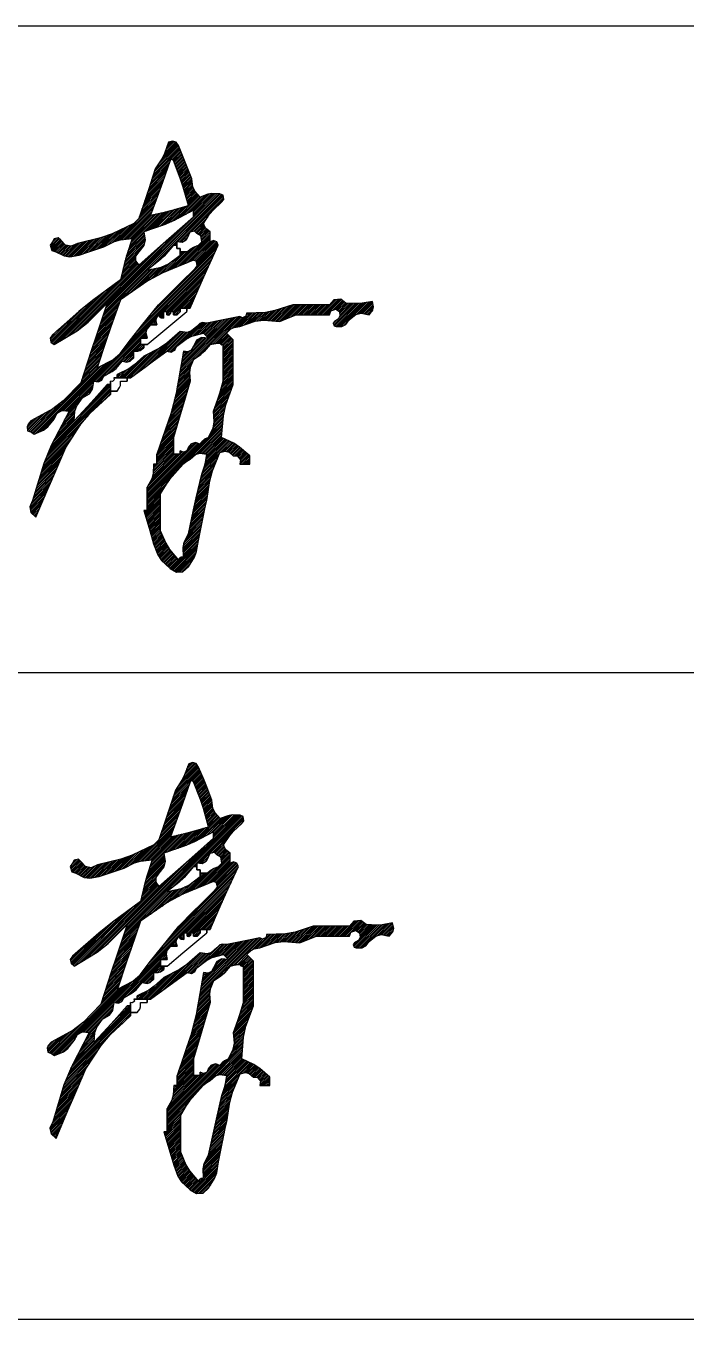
# Model space of a CAD drawing. Extents: x 9732137 to 18866768, y -962146 to 246094.
# Drawn here: x 9819969 to 9820633, y -254056 to -252756 of the extents above; entities that cross this region are included whole.
import ezdxf

# ---------------------------------------------------------------- set-up
doc = ezdxf.new("R2010")
doc.units = 0
doc.header["$LTSCALE"] = 1000
doc.layers.get('0').update_dxf_attribs({"linetype": 'CONTINUOUS'})

# ---------------------------------------------------------------- blocks, each defined once
blk = doc.blocks.new('ZYC')
h = blk.add_hatch()
h.set_pattern_fill('ANSI31', color=256, scale=0.01, style=0)
h.set_pattern_definition([(45, (0, 0), (-0.0008838835, 0.0008838835), [])])
h.paths.add_polyline_path([(0.871345, 0.42887), (0.877014, 0.441542), (0.888561, 0.466786), (0.887043, 0.470041), (0.883569, 0.471431), (0.880225, 0.47012), (0.880225, 0.474121), (0.880225, 0.476122), (0.880225, 0.480123), (0.876842, 0.482728), (0.875355, 0.484586), (0.873557, 0.488458), (0.879788, 0.497952), (0.883563, 0.502415), (0.891895, 0.510131), (0.894109, 0.512712), (0.893264, 0.516935), (0.890228, 0.518466), (0.882117, 0.518604), (0.877851, 0.517893), (0.870223, 0.515132), (0.864821, 0.52111), (0.862839, 0.525469), (0.861887, 0.53347), (0.856662, 0.54685), (0.853994, 0.553519), (0.848551, 0.566812), (0.84612, 0.570258), (0.84256, 0.571445), (0.838548, 0.570146), (0.834376, 0.55897), (0.831649, 0.553515), (0.825211, 0.543472), (0.818543, 0.523467), (0.815209, 0.513465), (0.80854, 0.49346), (0.80654, 0.491459), (0.80554, 0.490459), (0.803539, 0.488458), (0.781826, 0.478132), (0.770242, 0.474043), (0.746858, 0.468453), (0.740671, 0.46563), (0.734812, 0.466802), (0.730187, 0.471787), (0.727621, 0.474019), (0.723362, 0.473167), (0.721851, 0.47012), (0.719419, 0.466675), (0.721173, 0.461415), (0.725186, 0.460118), (0.733628, 0.455915), (0.739244, 0.455113), (0.748525, 0.456784), (0.758528, 0.460118), (0.763529, 0.461785), (0.773531, 0.465119), (0.784076, 0.470453), (0.790119, 0.47223), (0.801872, 0.473455), (0.796442, 0.457016), (0.794098, 0.448645), (0.790202, 0.431777), (0.761914, 0.411004), (0.748191, 0.399958), (0.721851, 0.376763), (0.719546, 0.373426), (0.720255, 0.369169), (0.723519, 0.366761), (0.746674, 0.380799), (0.757642, 0.389367), (0.776866, 0.408438), (0.766118, 0.376456), (0.760783, 0.360452), (0.750192, 0.328417), (0.732723, 0.310244), (0.722265, 0.302226), (0.700179, 0.290074), (0.697284, 0.287008), (0.696369, 0.284262), (0.696845, 0.280072), (0.699684, 0.279157), (0.701079, 0.278459), (0.703513, 0.276738), (0.712713, 0.280665), (0.717172, 0.28401), (0.723519, 0.291741), (0.726659, 0.297847), (0.73168, 0.300636), (0.738522, 0.300077), (0.720634, 0.265553), (0.713177, 0.247249), (0.701846, 0.210054), (0.699024, 0.203867), (0.700195, 0.198008), (0.705181, 0.193383), (0.717185, 0.221389), (0.723187, 0.235393), (0.735188, 0.263401), (0.750469, 0.286767), (0.759738, 0.297752), (0.7802, 0.316748), (0.7802, 0.32675), (0.776866, 0.32675), (0.763667, 0.311956), (0.756997, 0.304619), (0.743524, 0.290074), (0.744225, 0.299963), (0.746137, 0.305318), (0.751859, 0.313414), (0.758927, 0.317452), (0.762153, 0.322062), (0.763529, 0.330085), (0.767936, 0.329319), (0.771499, 0.331101), (0.773531, 0.335086), (0.781822, 0.339679), (0.785726, 0.342873), (0.791869, 0.35009), (0.796661, 0.349308), (0.799884, 0.350229), (0.803539, 0.353424), (0.803539, 0.356091), (0.803539, 0.357425), (0.803539, 0.360092), (0.807755, 0.360184), (0.810113, 0.36097), (0.813542, 0.363426), (0.813542, 0.366761), (0.810207, 0.366761), (0.810207, 0.369428), (0.810207, 0.370762), (0.810207, 0.373429), (0.812875, 0.373429), (0.814208, 0.373429), (0.816876, 0.373429), (0.815817, 0.378825), (0.816736, 0.382503), (0.82021, 0.386766), (0.822877, 0.386766), (0.824211, 0.386766), (0.826878, 0.386766), (0.825691, 0.390644), (0.826165, 0.393484), (0.828545, 0.396768), (0.829759, 0.394693), (0.831164, 0.393756), (0.833547, 0.393434), (0.833547, 0.396101), (0.833547, 0.397435), (0.833547, 0.400102), (0.836881, 0.400102), (0.836881, 0.396768), (0.838724, 0.396367), (0.840617, 0.39826), (0.840215, 0.400102), (0.843549, 0.400102), (0.843549, 0.396768), (0.847321, 0.396775), (0.850211, 0.399664), (0.850218, 0.403437), (0.856886, 0.403437), (0.86022, 0.403437)])
h.paths.add_polyline_path([(0.81766, 0.430826), (0.832668, 0.439013), (0.863554, 0.451782), (0.86659, 0.450251), (0.867435, 0.446028), (0.865221, 0.443447), (0.850551, 0.428776), (0.843216, 0.421441), (0.828545, 0.406771), (0.817133, 0.39283), (0.811464, 0.385827), (0.800205, 0.371762), (0.78972, 0.357746), (0.782385, 0.351511), (0.766863, 0.343421), (0.775929, 0.370852), (0.780598, 0.384525), (0.790202, 0.411772)], flags=16)
h.paths.add_polyline_path([(0.80854, 0.446781), (0.805425, 0.451112), (0.805425, 0.455787), (0.80854, 0.460118), (0.813699, 0.466554), (0.815065, 0.472016), (0.813542, 0.480123), (0.834155, 0.487227), (0.844276, 0.491612), (0.863554, 0.501795), (0.863554, 0.499128), (0.863554, 0.497794), (0.863554, 0.495127), (0.841589, 0.475743), (0.830586, 0.466074)], flags=16)
h.paths.add_polyline_path([(0.816876, 0.44178), (0.828552, 0.450587), (0.834008, 0.455702), (0.843549, 0.466786), (0.846883, 0.466786), (0.846883, 0.47012), (0.852237, 0.469623), (0.856263, 0.471924), (0.858553, 0.476789), (0.859871, 0.479923), (0.864466, 0.480842), (0.866889, 0.478456), (0.871025, 0.476192), (0.871893, 0.470117), (0.868556, 0.466786), (0.863539, 0.464853), (0.861098, 0.463458), (0.856886, 0.460118), (0.850218, 0.460118), (0.850218, 0.456784), (0.838559, 0.447954), (0.831216, 0.444649)], flags=16)
h.paths.add_polyline_path([(0.82021, 0.496794), (0.828392, 0.518733), (0.832394, 0.529737), (0.840215, 0.551808), (0.840995, 0.55289), (0.84277, 0.55289), (0.843549, 0.551808), (0.850321, 0.534079), (0.853333, 0.525043), (0.858553, 0.506796), (0.843346, 0.502328), (0.835663, 0.500323)], flags=16)
h.paths.add_polyline_path([(0.862059, 0.375253), (0.873557, 0.37843), (0.875557, 0.37643), (0.876558, 0.375429), (0.878558, 0.373429), (0.871716, 0.373988), (0.866694, 0.371199), (0.863554, 0.365093), (0.861382, 0.361183), (0.857984, 0.359484), (0.853552, 0.360092), (0.846069, 0.318055), (0.840672, 0.297141), (0.826878, 0.256732), (0.826878, 0.250064), (0.826878, 0.24673), (0.825545, 0.24673), (0.824878, 0.24673), (0.823544, 0.24673), (0.823031, 0.237034), (0.821563, 0.231894), (0.816876, 0.223391), (0.816876, 0.213388), (0.816876, 0.200051), (0.815542, 0.200051), (0.814875, 0.200051), (0.813542, 0.200051), (0.817543, 0.186714), (0.819543, 0.180046), (0.823544, 0.166709), (0.827791, 0.155463), (0.831467, 0.149949), (0.840215, 0.141703), (0.84657, 0.13798), (0.852974, 0.138562), (0.858553, 0.14337), (0.864559, 0.153054), (0.866713, 0.158799), (0.868556, 0.170044), (0.871223, 0.18338), (0.872557, 0.190049), (0.875224, 0.203385), (0.875891, 0.206053), (0.876224, 0.207386), (0.876891, 0.210054), (0.879889, 0.229889), (0.882632, 0.239833), (0.890228, 0.258399), (0.89558, 0.259661), (0.899436, 0.258697), (0.903565, 0.255065), (0.907812, 0.254625), (0.910735, 0.25097), (0.910233, 0.24673), (0.914234, 0.24673), (0.916235, 0.24673), (0.920236, 0.24673), (0.920236, 0.250064), (0.920236, 0.251731), (0.920236, 0.255065), (0.90998, 0.263848), (0.904109, 0.267647), (0.891895, 0.273403), (0.893648, 0.295176), (0.896067, 0.306234), (0.903565, 0.32675), (0.903565, 0.344755), (0.903565, 0.353757), (0.903565, 0.371762), (0.900897, 0.374429), (0.899564, 0.375763), (0.896896, 0.37843), (0.901245, 0.382512), (0.904358, 0.384068), (0.910233, 0.385099), (0.925477, 0.390367), (0.934172, 0.391453), (0.950243, 0.3901), (0.956912, 0.392767), (0.960246, 0.394101), (0.966914, 0.396768), (0.980251, 0.396768), (0.986919, 0.396768), (1.000256, 0.396768), (1.001698, 0.400731), (1.006727, 0.402408), (1.010259, 0.400102), (1.010867, 0.395671), (1.009168, 0.392272), (1.005257, 0.3901), (1.003934, 0.388458), (1.004881, 0.385618), (1.006924, 0.385099), (1.012888, 0.385026), (1.016741, 0.386953), (1.020261, 0.391767), (1.026697, 0.396926), (1.03216, 0.398291), (1.040266, 0.396768), (1.04374, 0.401031), (1.044659, 0.404709), (1.0436, 0.410105), (1.033059, 0.40833), (1.027608, 0.407989), (1.016927, 0.408438), (1.011661, 0.412583), (1.004597, 0.411877), (1.000256, 0.406771), (0.985586, 0.406771), (0.97825, 0.406771), (0.96358, 0.406771), (0.945524, 0.400963), (0.935851, 0.399236), (0.916901, 0.398435), (0.916329, 0.395509), (0.912918, 0.393803), (0.910233, 0.395101), (0.896896, 0.392434), (0.890228, 0.3911), (0.876891, 0.388433), (0.872698, 0.388881), (0.869975, 0.387973), (0.866889, 0.385099), (0.861654, 0.380508), (0.857114, 0.379147), (0.850218, 0.380097), (0.836856, 0.368404), (0.829308, 0.363258), (0.813542, 0.355091), (0.803942, 0.346403), (0.798418, 0.342605), (0.786868, 0.336753), (0.786868, 0.333419), (0.796871, 0.333419), (0.800205, 0.333419), (0.814842, 0.344134), (0.822177, 0.349469), (0.836881, 0.360092), (0.841288, 0.359327), (0.844851, 0.361109), (0.846883, 0.365093), (0.856324, 0.372385)])
h.paths.add_polyline_path([(0.870971, 0.356805), (0.874427, 0.359915), (0.880225, 0.366761), (0.884191, 0.367611), (0.8862, 0.367945), (0.890228, 0.368428), (0.890952, 0.367124), (0.892085, 0.366558), (0.893562, 0.366761), (0.893562, 0.35209), (0.893562, 0.344755), (0.893562, 0.330085), (0.889936, 0.317963), (0.887932, 0.31195), (0.88356, 0.300077), (0.884483, 0.289261), (0.883338, 0.28315), (0.878558, 0.273403), (0.874686, 0.271605), (0.872827, 0.270118), (0.870223, 0.266735), (0.865641, 0.268341), (0.861595, 0.267185), (0.858553, 0.263401), (0.857036, 0.260146), (0.853561, 0.258756), (0.850218, 0.260067), (0.850218, 0.256732), (0.843549, 0.256732), (0.843549, 0.273403), (0.850246, 0.296067), (0.85358, 0.307404), (0.86022, 0.330085), (0.859447, 0.338821), (0.860191, 0.343656), (0.863554, 0.351757)], flags=16)
h.paths.add_polyline_path([(0.869994, 0.257683), (0.876891, 0.256732), (0.875505, 0.248601), (0.874493, 0.244554), (0.87189, 0.236727), (0.866414, 0.212753), (0.863747, 0.200749), (0.858553, 0.176712), (0.854239, 0.168195), (0.853106, 0.16291), (0.853552, 0.153373), (0.851169, 0.153051), (0.849764, 0.152114), (0.848551, 0.150038), (0.839476, 0.160787), (0.835638, 0.167068), (0.830213, 0.180046), (0.830213, 0.216722), (0.835992, 0.226633), (0.839383, 0.23138), (0.850218, 0.243396), (0.853788, 0.247187), (0.855847, 0.248903), (0.86022, 0.251731), (0.865455, 0.256321)], flags=16)
for p, q in [((0.838548, 0.570146), (0.834376, 0.55897)), ((0.84256, 0.571445), (0.838548, 0.570146)), ((0.84612, 0.570258), (0.84256, 0.571445)), ((0.848551, 0.566812), (0.84612, 0.570258)), ((0.853994, 0.553519), (0.848551, 0.566812)), ((0.831649, 0.553515), (0.825211, 0.543472)), ((0.834376, 0.55897), (0.831649, 0.553515)), ((0.840215, 0.551808), (0.832394, 0.529737)), ((0.840995, 0.55289), (0.840215, 0.551808)), ((0.84277, 0.55289), (0.840995, 0.55289)), ((0.843549, 0.551808), (0.84277, 0.55289)), ((0.850321, 0.534079), (0.843549, 0.551808)), ((0.856662, 0.54685), (0.853994, 0.553519)), ((0.861887, 0.53347), (0.856662, 0.54685)), ((0.825211, 0.543472), (0.818543, 0.523467)), ((0.853333, 0.525043), (0.850321, 0.534079)), ((0.862839, 0.525469), (0.861887, 0.53347)), ((0.818543, 0.523467), (0.815209, 0.513465)), ((0.832394, 0.529737), (0.828392, 0.518733)), ((0.858553, 0.506796), (0.853333, 0.525043)), ((0.864821, 0.52111), (0.862839, 0.525469)), ((0.870223, 0.515132), (0.864821, 0.52111)), ((0.815209, 0.513465), (0.80854, 0.49346)), ((0.828392, 0.518733), (0.82021, 0.496794)), ((0.877851, 0.517893), (0.870223, 0.515132)), ((0.882117, 0.518604), (0.877851, 0.517893)), ((0.890228, 0.518466), (0.882117, 0.518604)), ((0.883563, 0.502415), (0.891895, 0.510131)), ((0.893264, 0.516935), (0.890228, 0.518466)), ((0.891895, 0.510131), (0.894109, 0.512712)), ((0.894109, 0.512712), (0.893264, 0.516935)), ((0.82021, 0.496794), (0.835663, 0.500323)), ((0.835663, 0.500323), (0.843346, 0.502328)), ((0.841589, 0.475743), (0.863554, 0.495127)), ((0.843346, 0.502328), (0.858553, 0.506796)), ((0.863554, 0.501795), (0.844276, 0.491612)), ((0.863554, 0.499128), (0.863554, 0.501795)), ((0.863554, 0.497794), (0.863554, 0.499128)), ((0.863554, 0.495127), (0.863554, 0.497794)), ((0.873557, 0.488458), (0.879788, 0.497952)), ((0.879788, 0.497952), (0.883563, 0.502415)), ((0.803539, 0.488458), (0.781826, 0.478132)), ((0.80554, 0.490459), (0.803539, 0.488458)), ((0.80654, 0.491459), (0.80554, 0.490459)), ((0.80854, 0.49346), (0.80654, 0.491459)), ((0.834155, 0.487227), (0.813542, 0.480123)), ((0.844276, 0.491612), (0.834155, 0.487227)), ((0.875355, 0.484586), (0.873557, 0.488458)), ((0.876842, 0.482728), (0.875355, 0.484586)), ((0.880225, 0.480123), (0.876842, 0.482728)), ((0.721851, 0.47012), (0.719419, 0.466675)), ((0.723362, 0.473167), (0.721851, 0.47012)), ((0.727621, 0.474019), (0.723362, 0.473167)), ((0.730187, 0.471787), (0.727621, 0.474019)), ((0.734812, 0.466802), (0.730187, 0.471787)), ((0.746858, 0.468453), (0.740671, 0.46563)), ((0.770242, 0.474043), (0.746858, 0.468453)), ((0.781826, 0.478132), (0.770242, 0.474043)), ((0.773531, 0.465119), (0.784076, 0.470453)), ((0.784076, 0.470453), (0.790119, 0.47223)), ((0.790119, 0.47223), (0.801872, 0.473455)), ((0.801872, 0.473455), (0.796442, 0.457016)), ((0.813542, 0.480123), (0.815065, 0.472016)), ((0.815065, 0.472016), (0.813699, 0.466554)), ((0.830586, 0.466074), (0.841589, 0.475743)), ((0.852237, 0.469623), (0.846883, 0.47012)), ((0.846883, 0.47012), (0.846883, 0.463452)), ((0.846883, 0.463452), (0.846883, 0.47012)), ((0.846883, 0.47012), (0.846883, 0.463452)), ((0.856263, 0.471924), (0.852237, 0.469623)), ((0.858553, 0.476789), (0.856263, 0.471924)), ((0.859871, 0.479923), (0.858553, 0.476789)), ((0.864466, 0.480842), (0.859871, 0.479923)), ((0.866889, 0.478456), (0.864466, 0.480842)), ((0.871025, 0.476192), (0.866889, 0.478456)), ((0.868556, 0.466786), (0.871893, 0.470117)), ((0.871893, 0.470117), (0.871025, 0.476192)), ((0.880225, 0.476122), (0.880225, 0.480123)), ((0.880225, 0.474121), (0.880225, 0.476122)), ((0.880225, 0.47012), (0.880225, 0.474121)), ((0.883569, 0.471431), (0.880225, 0.47012)), ((0.887043, 0.470041), (0.883569, 0.471431)), ((0.888561, 0.466786), (0.887043, 0.470041)), ((0.719419, 0.466675), (0.721173, 0.461415)), ((0.721173, 0.461415), (0.725186, 0.460118)), ((0.725186, 0.460118), (0.733628, 0.455915)), ((0.733628, 0.455915), (0.739244, 0.455113)), ((0.740671, 0.46563), (0.734812, 0.466802)), ((0.739244, 0.455113), (0.748525, 0.456784)), ((0.748525, 0.456784), (0.758528, 0.460118)), ((0.758528, 0.460118), (0.763529, 0.461785)), ((0.763529, 0.461785), (0.773531, 0.465119)), ((0.796442, 0.457016), (0.794098, 0.448645)), ((0.80854, 0.460118), (0.805425, 0.455787)), ((0.805425, 0.455787), (0.805425, 0.451112)), ((0.813699, 0.466554), (0.80854, 0.460118)), ((0.80854, 0.446781), (0.830586, 0.466074)), ((0.834008, 0.455702), (0.828552, 0.450587)), ((0.843549, 0.466786), (0.834008, 0.455702)), ((0.838559, 0.447954), (0.850218, 0.456784)), ((0.846883, 0.466786), (0.843549, 0.466786)), ((0.843549, 0.466786), (0.846883, 0.466786)), ((0.846883, 0.466786), (0.843549, 0.466786)), ((0.846883, 0.463452), (0.846883, 0.466786)), ((0.846883, 0.466786), (0.846883, 0.463452)), ((0.846883, 0.463452), (0.846883, 0.466786)), ((0.848217, 0.463452), (0.846883, 0.463452)), ((0.846883, 0.463452), (0.848217, 0.463452)), ((0.848884, 0.463452), (0.848217, 0.463452)), ((0.848217, 0.463452), (0.848884, 0.463452)), ((0.850218, 0.463452), (0.848884, 0.463452)), ((0.848884, 0.463452), (0.850218, 0.463452)), ((0.850218, 0.456784), (0.850218, 0.463452)), ((0.850218, 0.463452), (0.850218, 0.456784)), ((0.850218, 0.456784), (0.850218, 0.463452)), ((0.850218, 0.463452), (0.850218, 0.460118)), ((0.850218, 0.460118), (0.850218, 0.463452)), ((0.850218, 0.463452), (0.850218, 0.460118)), ((0.850218, 0.460118), (0.856886, 0.460118)), ((0.856886, 0.460118), (0.850218, 0.460118)), ((0.850218, 0.460118), (0.856886, 0.460118)), ((0.856886, 0.460118), (0.861098, 0.463458)), ((0.861098, 0.463458), (0.863539, 0.464853)), ((0.863539, 0.464853), (0.868556, 0.466786)), ((0.877014, 0.441542), (0.888561, 0.466786)), ((0.794098, 0.448645), (0.790202, 0.431777)), ((0.805425, 0.451112), (0.80854, 0.446781)), ((0.828552, 0.450587), (0.816876, 0.44178)), ((0.816876, 0.44178), (0.831216, 0.444649)), ((0.831216, 0.444649), (0.838559, 0.447954)), ((0.863554, 0.451782), (0.832668, 0.439013)), ((0.850551, 0.428776), (0.865221, 0.443447)), ((0.86659, 0.450251), (0.863554, 0.451782)), ((0.865221, 0.443447), (0.867435, 0.446028)), ((0.867435, 0.446028), (0.86659, 0.450251)), ((0.790202, 0.431777), (0.761914, 0.411004)), ((0.81766, 0.430826), (0.790202, 0.411772)), ((0.832668, 0.439013), (0.81766, 0.430826)), ((0.871345, 0.42887), (0.877014, 0.441542)), ((0.828545, 0.406771), (0.843216, 0.421441)), ((0.843216, 0.421441), (0.850551, 0.428776)), ((0.86022, 0.403437), (0.871345, 0.42887)), ((0.761914, 0.411004), (0.748191, 0.399958)), ((0.757642, 0.389367), (0.776866, 0.408438)), ((0.776866, 0.408438), (0.766118, 0.376456)), ((0.790202, 0.411772), (0.780598, 0.384525)), ((0.817133, 0.39283), (0.828545, 0.406771)), ((0.850211, 0.399664), (0.850218, 0.403437)), ((0.850218, 0.403437), (0.850211, 0.399664)), ((0.850218, 0.403437), (0.86022, 0.403437)), ((0.86022, 0.403437), (0.850218, 0.403437)), ((0.850218, 0.403437), (0.86022, 0.403437)), ((0.856886, 0.403437), (0.850218, 0.403437)), ((0.850218, 0.403437), (0.856886, 0.403437)), ((0.856886, 0.403437), (0.850218, 0.403437)), ((0.856886, 0.400102), (0.856886, 0.403437)), ((0.856886, 0.403437), (0.856886, 0.400102)), ((0.856886, 0.400102), (0.856886, 0.403437)), ((0.96358, 0.406771), (0.945524, 0.400963)), ((0.97825, 0.406771), (0.96358, 0.406771)), ((0.985586, 0.406771), (0.97825, 0.406771)), ((1.000256, 0.406771), (0.985586, 0.406771)), ((1.004597, 0.411877), (1.000256, 0.406771)), ((1.011661, 0.412583), (1.004597, 0.411877)), ((1.016927, 0.408438), (1.011661, 0.412583)), ((1.027608, 0.407989), (1.016927, 0.408438)), ((1.033059, 0.40833), (1.027608, 0.407989)), ((1.0436, 0.410105), (1.033059, 0.40833)), ((1.044659, 0.404709), (1.0436, 0.410105)), ((1.04374, 0.401031), (1.044659, 0.404709)), ((0.748191, 0.399958), (0.721851, 0.376763)), ((0.811464, 0.385827), (0.817133, 0.39283)), ((0.825691, 0.390644), (0.826165, 0.393484)), ((0.826165, 0.393484), (0.825691, 0.390644)), ((0.826878, 0.386766), (0.825691, 0.390644)), ((0.825691, 0.390644), (0.826878, 0.386766)), ((0.826165, 0.393484), (0.828545, 0.396768)), ((0.828545, 0.396768), (0.826165, 0.393484)), ((0.828545, 0.396768), (0.829759, 0.394693)), ((0.829759, 0.394693), (0.828545, 0.396768)), ((0.829759, 0.394693), (0.831164, 0.393756)), ((0.831164, 0.393756), (0.829759, 0.394693)), ((0.831164, 0.393756), (0.833547, 0.393434)), ((0.833547, 0.393434), (0.831164, 0.393756)), ((0.833547, 0.397435), (0.833547, 0.400102)), ((0.833547, 0.400102), (0.836881, 0.400102)), ((0.836881, 0.400102), (0.833547, 0.400102)), ((0.833547, 0.400102), (0.836881, 0.400102)), ((0.836881, 0.400102), (0.833547, 0.400102)), ((0.833547, 0.400102), (0.836881, 0.400102)), ((0.836881, 0.400102), (0.833547, 0.400102)), ((0.833547, 0.400102), (0.833547, 0.397435)), ((0.833547, 0.396101), (0.833547, 0.397435)), ((0.833547, 0.397435), (0.833547, 0.396101)), ((0.833547, 0.393434), (0.833547, 0.396101)), ((0.833547, 0.396101), (0.833547, 0.393434)), ((0.836881, 0.396768), (0.836881, 0.400102)), ((0.836881, 0.400102), (0.836881, 0.396768)), ((0.836881, 0.396768), (0.836881, 0.400102)), ((0.838724, 0.396367), (0.836881, 0.396768)), ((0.836881, 0.396768), (0.838724, 0.396367)), ((0.840617, 0.39826), (0.838724, 0.396367)), ((0.838724, 0.396367), (0.840617, 0.39826)), ((0.843549, 0.400102), (0.840215, 0.400102)), ((0.840215, 0.400102), (0.843549, 0.400102)), ((0.843549, 0.400102), (0.840215, 0.400102)), ((0.840215, 0.400102), (0.840617, 0.39826)), ((0.840617, 0.39826), (0.840215, 0.400102)), ((0.840215, 0.400102), (0.843549, 0.400102)), ((0.843549, 0.400102), (0.840215, 0.400102)), ((0.840215, 0.400102), (0.843549, 0.400102)), ((0.840833, 0.386824), (0.856886, 0.400102)), ((0.843549, 0.396768), (0.843549, 0.400102)), ((0.843549, 0.400102), (0.843549, 0.396768)), ((0.843549, 0.396768), (0.843549, 0.400102)), ((0.843549, 0.396768), (0.847321, 0.396775)), ((0.847321, 0.396775), (0.843549, 0.396768)), ((0.847321, 0.396775), (0.850211, 0.399664)), ((0.850211, 0.399664), (0.847321, 0.396775)), ((0.890228, 0.3911), (0.876891, 0.388433)), ((0.896896, 0.392434), (0.890228, 0.3911)), ((0.910233, 0.395101), (0.896896, 0.392434)), ((0.912918, 0.393803), (0.910233, 0.395101)), ((0.910233, 0.385099), (0.925477, 0.390367)), ((0.916329, 0.395509), (0.912918, 0.393803)), ((0.916901, 0.398435), (0.916329, 0.395509)), ((0.935851, 0.399236), (0.916901, 0.398435)), ((0.925477, 0.390367), (0.934172, 0.391453)), ((0.934172, 0.391453), (0.950243, 0.3901)), ((0.945524, 0.400963), (0.935851, 0.399236)), ((0.950243, 0.3901), (0.956912, 0.392767)), ((0.956912, 0.392767), (0.960246, 0.394101)), ((0.960246, 0.394101), (0.966914, 0.396768)), ((0.966914, 0.396768), (0.980251, 0.396768)), ((0.980251, 0.396768), (0.986919, 0.396768)), ((0.986919, 0.396768), (1.000256, 0.396768)), ((1.000256, 0.396768), (1.001698, 0.400731)), ((1.001698, 0.400731), (1.006727, 0.402408)), ((1.005257, 0.3901), (1.003934, 0.388458)), ((1.009168, 0.392272), (1.005257, 0.3901)), ((1.006727, 0.402408), (1.010259, 0.400102)), ((1.010867, 0.395671), (1.009168, 0.392272)), ((1.010259, 0.400102), (1.010867, 0.395671)), ((1.016741, 0.386953), (1.020261, 0.391767)), ((1.020261, 0.391767), (1.026697, 0.396926)), ((1.026697, 0.396926), (1.03216, 0.398291)), ((1.03216, 0.398291), (1.040266, 0.396768)), ((1.040266, 0.396768), (1.04374, 0.401031)), ((0.723519, 0.366761), (0.746674, 0.380799)), ((0.746674, 0.380799), (0.757642, 0.389367)), ((0.780598, 0.384525), (0.775929, 0.370852)), ((0.800205, 0.371762), (0.811464, 0.385827)), ((0.815817, 0.378825), (0.816736, 0.382503)), ((0.816736, 0.382503), (0.815817, 0.378825)), ((0.816876, 0.373429), (0.815817, 0.378825)), ((0.815817, 0.378825), (0.816876, 0.373429)), ((0.816736, 0.382503), (0.82021, 0.386766)), ((0.82021, 0.386766), (0.816736, 0.382503)), ((0.816876, 0.366761), (0.832831, 0.380156)), ((0.82021, 0.386766), (0.822877, 0.386766)), ((0.822877, 0.386766), (0.82021, 0.386766)), ((0.822877, 0.386766), (0.824211, 0.386766)), ((0.824211, 0.386766), (0.822877, 0.386766)), ((0.824211, 0.386766), (0.826878, 0.386766)), ((0.826878, 0.386766), (0.824211, 0.386766)), ((0.832831, 0.380156), (0.840833, 0.386824)), ((0.850218, 0.380097), (0.836856, 0.368404)), ((0.857114, 0.379147), (0.850218, 0.380097)), ((0.861654, 0.380508), (0.857114, 0.379147)), ((0.866889, 0.385099), (0.861654, 0.380508)), ((0.862059, 0.375253), (0.873557, 0.37843)), ((0.869975, 0.387973), (0.866889, 0.385099)), ((0.872698, 0.388881), (0.869975, 0.387973)), ((0.876891, 0.388433), (0.872698, 0.388881)), ((0.873557, 0.37843), (0.875557, 0.37643)), ((0.896896, 0.37843), (0.901245, 0.382512)), ((0.899564, 0.375763), (0.896896, 0.37843)), ((0.901245, 0.382512), (0.904358, 0.384068)), ((0.904358, 0.384068), (0.910233, 0.385099)), ((1.003934, 0.388458), (1.004881, 0.385618)), ((1.004881, 0.385618), (1.006924, 0.385099)), ((1.006924, 0.385099), (1.012888, 0.385026)), ((1.012888, 0.385026), (1.016741, 0.386953)), ((0.721851, 0.376763), (0.719546, 0.373426)), ((0.719546, 0.373426), (0.720255, 0.369169)), ((0.720255, 0.369169), (0.723519, 0.366761)), ((0.766118, 0.376456), (0.760783, 0.360452)), ((0.775929, 0.370852), (0.766863, 0.343421)), ((0.78972, 0.357746), (0.800205, 0.371762)), ((0.810207, 0.370762), (0.810207, 0.373429)), ((0.810207, 0.373429), (0.812875, 0.373429)), ((0.812875, 0.373429), (0.810207, 0.373429)), ((0.810207, 0.373429), (0.810207, 0.370762)), ((0.810207, 0.369428), (0.810207, 0.370762)), ((0.810207, 0.370762), (0.810207, 0.369428)), ((0.810207, 0.366761), (0.810207, 0.369428)), ((0.810207, 0.369428), (0.810207, 0.366761)), ((0.813542, 0.366761), (0.810207, 0.366761)), ((0.810207, 0.366761), (0.813542, 0.366761)), ((0.813542, 0.366761), (0.810207, 0.366761)), ((0.810207, 0.366761), (0.816876, 0.366761)), ((0.816876, 0.366761), (0.810207, 0.366761)), ((0.810207, 0.366761), (0.816876, 0.366761)), ((0.812875, 0.373429), (0.814208, 0.373429)), ((0.814208, 0.373429), (0.812875, 0.373429)), ((0.813542, 0.363426), (0.813542, 0.366761)), ((0.813542, 0.366761), (0.813542, 0.363426)), ((0.813542, 0.363426), (0.813542, 0.366761)), ((0.814208, 0.373429), (0.816876, 0.373429)), ((0.816876, 0.373429), (0.814208, 0.373429)), ((0.836856, 0.368404), (0.829308, 0.363258)), ((0.844851, 0.361109), (0.846883, 0.365093)), ((0.846883, 0.365093), (0.856324, 0.372385)), ((0.856324, 0.372385), (0.862059, 0.375253)), ((0.863554, 0.365093), (0.861382, 0.361183)), ((0.866694, 0.371199), (0.863554, 0.365093)), ((0.871716, 0.373988), (0.866694, 0.371199)), ((0.878558, 0.373429), (0.871716, 0.373988)), ((0.874427, 0.359915), (0.880225, 0.366761)), ((0.880225, 0.366761), (0.874427, 0.359915)), ((0.875557, 0.37643), (0.876558, 0.375429)), ((0.876558, 0.375429), (0.878558, 0.373429)), ((0.880225, 0.366761), (0.884191, 0.367611)), ((0.884191, 0.367611), (0.880225, 0.366761)), ((0.884191, 0.367611), (0.8862, 0.367945)), ((0.8862, 0.367945), (0.884191, 0.367611)), ((0.8862, 0.367945), (0.890228, 0.368428)), ((0.890228, 0.368428), (0.8862, 0.367945)), ((0.890228, 0.368428), (0.890952, 0.367124)), ((0.890952, 0.367124), (0.890228, 0.368428)), ((0.890952, 0.367124), (0.892085, 0.366558)), ((0.892085, 0.366558), (0.890952, 0.367124)), ((0.892085, 0.366558), (0.893562, 0.366761)), ((0.893562, 0.366761), (0.892085, 0.366558)), ((0.893562, 0.366761), (0.893562, 0.35209)), ((0.893562, 0.35209), (0.893562, 0.366761)), ((0.900897, 0.374429), (0.899564, 0.375763)), ((0.903565, 0.371762), (0.900897, 0.374429)), ((0.903565, 0.353757), (0.903565, 0.371762)), ((0.760783, 0.360452), (0.750192, 0.328417)), ((0.766863, 0.343421), (0.782385, 0.351511)), ((0.782385, 0.351511), (0.78972, 0.357746)), ((0.799884, 0.350229), (0.803539, 0.353424)), ((0.803539, 0.360092), (0.807755, 0.360184)), ((0.803539, 0.357425), (0.803539, 0.360092)), ((0.803539, 0.356091), (0.803539, 0.357425)), ((0.803539, 0.353424), (0.803539, 0.356091)), ((0.813542, 0.355091), (0.803942, 0.346403)), ((0.807755, 0.360184), (0.810113, 0.36097)), ((0.810113, 0.36097), (0.813542, 0.363426)), ((0.829308, 0.363258), (0.813542, 0.355091)), ((0.822177, 0.349469), (0.836881, 0.360092)), ((0.836881, 0.360092), (0.841288, 0.359327)), ((0.841288, 0.359327), (0.844851, 0.361109)), ((0.853552, 0.360092), (0.846069, 0.318055)), ((0.857984, 0.359484), (0.853552, 0.360092)), ((0.861382, 0.361183), (0.857984, 0.359484)), ((0.860191, 0.343656), (0.863554, 0.351757)), ((0.863554, 0.351757), (0.860191, 0.343656)), ((0.863554, 0.351757), (0.870971, 0.356805)), ((0.870971, 0.356805), (0.863554, 0.351757)), ((0.870971, 0.356805), (0.874427, 0.359915)), ((0.874427, 0.359915), (0.870971, 0.356805)), ((0.893562, 0.35209), (0.893562, 0.344755)), ((0.893562, 0.344755), (0.893562, 0.35209)), ((0.903565, 0.344755), (0.903565, 0.353757)), ((0.773531, 0.335086), (0.781822, 0.339679)), ((0.781822, 0.339679), (0.785726, 0.342873)), ((0.785726, 0.342873), (0.791869, 0.35009)), ((0.798418, 0.342605), (0.786868, 0.336753)), ((0.791869, 0.35009), (0.796661, 0.349308)), ((0.796661, 0.349308), (0.799884, 0.350229)), ((0.803942, 0.346403), (0.798418, 0.342605)), ((0.800205, 0.333419), (0.814842, 0.344134)), ((0.814842, 0.344134), (0.822177, 0.349469)), ((0.859447, 0.338821), (0.860191, 0.343656)), ((0.860191, 0.343656), (0.859447, 0.338821)), ((0.86022, 0.330085), (0.859447, 0.338821)), ((0.859447, 0.338821), (0.86022, 0.330085)), ((0.893562, 0.344755), (0.893562, 0.330085)), ((0.893562, 0.330085), (0.893562, 0.344755)), ((0.903565, 0.32675), (0.903565, 0.344755)), ((0.750192, 0.328417), (0.732723, 0.310244)), ((0.762153, 0.322062), (0.763529, 0.330085)), ((0.763529, 0.330085), (0.767936, 0.329319)), ((0.776866, 0.32675), (0.763667, 0.311956)), ((0.767936, 0.329319), (0.771499, 0.331101)), ((0.771499, 0.331101), (0.773531, 0.335086)), ((0.7802, 0.32675), (0.776866, 0.32675)), ((0.776866, 0.32675), (0.7802, 0.32675)), ((0.7802, 0.32675), (0.776866, 0.32675)), ((0.782043, 0.329683), (0.7802, 0.330085)), ((0.7802, 0.330085), (0.7802, 0.320082)), ((0.7802, 0.320082), (0.7802, 0.330085)), ((0.7802, 0.330085), (0.7802, 0.320082)), ((0.7802, 0.316748), (0.7802, 0.32675)), ((0.7802, 0.32675), (0.7802, 0.316748)), ((0.7802, 0.316748), (0.7802, 0.32675)), ((0.783936, 0.331576), (0.782043, 0.329683)), ((0.796871, 0.333419), (0.783534, 0.333419)), ((0.783534, 0.333419), (0.796871, 0.333419)), ((0.796871, 0.333419), (0.783534, 0.333419)), ((0.783534, 0.333419), (0.783936, 0.331576)), ((0.786868, 0.336753), (0.786868, 0.333419)), ((0.786868, 0.333419), (0.786868, 0.336753)), ((0.786868, 0.336753), (0.786868, 0.333419)), ((0.786868, 0.333419), (0.800205, 0.333419)), ((0.800205, 0.333419), (0.786868, 0.333419)), ((0.786868, 0.333419), (0.800205, 0.333419)), ((0.78929, 0.323535), (0.790068, 0.325869)), ((0.790068, 0.325869), (0.790202, 0.330085)), ((0.790202, 0.330085), (0.79287, 0.330085)), ((0.79287, 0.330085), (0.794203, 0.330085)), ((0.794203, 0.330085), (0.796871, 0.330085)), ((0.796871, 0.330085), (0.796871, 0.333419)), ((0.796871, 0.333419), (0.796871, 0.330085)), ((0.796871, 0.330085), (0.796871, 0.333419)), ((0.85358, 0.307404), (0.86022, 0.330085)), ((0.86022, 0.330085), (0.85358, 0.307404)), ((0.893562, 0.330085), (0.889936, 0.317963)), ((0.889936, 0.317963), (0.893562, 0.330085)), ((0.896067, 0.306234), (0.903565, 0.32675)), ((0.746137, 0.305318), (0.751859, 0.313414)), ((0.751859, 0.313414), (0.758927, 0.317452)), ((0.758927, 0.317452), (0.762153, 0.322062)), ((0.759738, 0.297752), (0.7802, 0.316748)), ((0.7802, 0.320082), (0.786868, 0.320082)), ((0.786868, 0.320082), (0.7802, 0.320082)), ((0.7802, 0.320082), (0.786868, 0.320082)), ((0.786868, 0.320082), (0.78929, 0.323535)), ((0.846069, 0.318055), (0.840672, 0.297141)), ((0.889936, 0.317963), (0.887932, 0.31195)), ((0.887932, 0.31195), (0.889936, 0.317963)), ((0.722265, 0.302226), (0.700179, 0.290074)), ((0.738522, 0.300077), (0.720634, 0.265553)), ((0.732723, 0.310244), (0.722265, 0.302226)), ((0.726659, 0.297847), (0.73168, 0.300636)), ((0.73168, 0.300636), (0.738522, 0.300077)), ((0.756997, 0.304619), (0.743524, 0.290074)), ((0.743524, 0.290074), (0.744225, 0.299963)), ((0.744225, 0.299963), (0.746137, 0.305318)), ((0.763667, 0.311956), (0.756997, 0.304619)), ((0.850246, 0.296067), (0.85358, 0.307404)), ((0.85358, 0.307404), (0.850246, 0.296067)), ((0.887932, 0.31195), (0.88356, 0.300077)), ((0.88356, 0.300077), (0.887932, 0.31195)), ((0.88356, 0.300077), (0.884483, 0.289261)), ((0.884483, 0.289261), (0.88356, 0.300077)), ((0.893648, 0.295176), (0.896067, 0.306234)), ((0.697284, 0.287008), (0.696369, 0.284262)), ((0.700179, 0.290074), (0.697284, 0.287008)), ((0.717172, 0.28401), (0.723519, 0.291741)), ((0.723519, 0.291741), (0.726659, 0.297847)), ((0.735188, 0.263401), (0.750469, 0.286767)), ((0.750469, 0.286767), (0.759738, 0.297752)), ((0.840672, 0.297141), (0.826878, 0.256732)), ((0.843549, 0.273403), (0.850246, 0.296067)), ((0.850246, 0.296067), (0.843549, 0.273403)), ((0.884483, 0.289261), (0.883338, 0.28315)), ((0.883338, 0.28315), (0.884483, 0.289261)), ((0.891895, 0.273403), (0.893648, 0.295176)), ((0.696369, 0.284262), (0.696845, 0.280072)), ((0.696845, 0.280072), (0.699684, 0.279157)), ((0.699684, 0.279157), (0.701079, 0.278459)), ((0.701079, 0.278459), (0.703513, 0.276738)), ((0.703513, 0.276738), (0.712713, 0.280665)), ((0.712713, 0.280665), (0.717172, 0.28401)), ((0.843549, 0.263401), (0.843549, 0.273403)), ((0.843549, 0.273403), (0.843549, 0.263401)), ((0.843549, 0.263401), (0.843549, 0.273403)), ((0.843549, 0.273403), (0.843549, 0.256732)), ((0.843549, 0.256732), (0.843549, 0.273403)), ((0.843549, 0.273403), (0.843549, 0.256732)), ((0.878558, 0.273403), (0.874686, 0.271605)), ((0.874686, 0.271605), (0.878558, 0.273403)), ((0.883338, 0.28315), (0.878558, 0.273403)), ((0.878558, 0.273403), (0.883338, 0.28315)), ((0.904109, 0.267647), (0.891895, 0.273403)), ((0.720634, 0.265553), (0.713177, 0.247249)), ((0.723187, 0.235393), (0.735188, 0.263401)), ((0.843549, 0.256732), (0.843549, 0.263401)), ((0.843549, 0.263401), (0.843549, 0.256732)), ((0.843549, 0.256732), (0.843549, 0.263401)), ((0.853561, 0.258756), (0.850218, 0.260067)), ((0.850218, 0.256732), (0.850218, 0.260067)), ((0.850218, 0.260067), (0.850218, 0.256732)), ((0.850218, 0.256732), (0.850218, 0.260067)), ((0.850218, 0.260067), (0.853561, 0.258756)), ((0.857036, 0.260146), (0.853561, 0.258756)), ((0.853561, 0.258756), (0.857036, 0.260146)), ((0.858553, 0.263401), (0.857036, 0.260146)), ((0.857036, 0.260146), (0.858553, 0.263401)), ((0.861595, 0.267185), (0.858553, 0.263401)), ((0.858553, 0.263401), (0.861595, 0.267185)), ((0.865641, 0.268341), (0.861595, 0.267185)), ((0.861595, 0.267185), (0.865641, 0.268341)), ((0.870223, 0.266735), (0.865641, 0.268341)), ((0.865641, 0.268341), (0.870223, 0.266735)), ((0.872827, 0.270118), (0.870223, 0.266735)), ((0.870223, 0.266735), (0.872827, 0.270118)), ((0.874686, 0.271605), (0.872827, 0.270118)), ((0.872827, 0.270118), (0.874686, 0.271605)), ((0.90998, 0.263848), (0.904109, 0.267647)), ((0.920236, 0.255065), (0.90998, 0.263848)), ((0.713177, 0.247249), (0.701846, 0.210054)), ((0.826878, 0.256732), (0.826878, 0.250064)), ((0.826878, 0.250064), (0.826878, 0.256732)), ((0.826878, 0.256732), (0.826878, 0.250064)), ((0.826878, 0.250064), (0.826878, 0.24673)), ((0.826878, 0.24673), (0.826878, 0.250064)), ((0.826878, 0.250064), (0.826878, 0.24673)), ((0.850218, 0.256732), (0.843549, 0.256732)), ((0.843549, 0.256732), (0.850218, 0.256732)), ((0.850218, 0.256732), (0.843549, 0.256732)), ((0.843549, 0.256732), (0.850218, 0.256732)), ((0.850218, 0.256732), (0.843549, 0.256732)), ((0.843549, 0.256732), (0.850218, 0.256732)), ((0.850218, 0.243396), (0.853788, 0.247187)), ((0.853788, 0.247187), (0.850218, 0.243396)), ((0.853788, 0.247187), (0.855847, 0.248903)), ((0.855847, 0.248903), (0.853788, 0.247187)), ((0.855847, 0.248903), (0.86022, 0.251731)), ((0.86022, 0.251731), (0.855847, 0.248903)), ((0.86022, 0.251731), (0.865455, 0.256321)), ((0.865455, 0.256321), (0.86022, 0.251731)), ((0.865455, 0.256321), (0.869994, 0.257683)), ((0.869994, 0.257683), (0.865455, 0.256321)), ((0.869994, 0.257683), (0.876891, 0.256732)), ((0.876891, 0.256732), (0.869994, 0.257683)), ((0.875505, 0.248601), (0.874493, 0.244554)), ((0.874493, 0.244554), (0.875505, 0.248601)), ((0.876891, 0.256732), (0.875505, 0.248601)), ((0.875505, 0.248601), (0.876891, 0.256732)), ((0.882632, 0.239833), (0.890228, 0.258399)), ((0.890228, 0.258399), (0.89558, 0.259661)), ((0.89558, 0.259661), (0.899436, 0.258697)), ((0.899436, 0.258697), (0.903565, 0.255065)), ((0.903565, 0.255065), (0.907812, 0.254625)), ((0.907812, 0.254625), (0.910735, 0.25097)), ((0.910735, 0.25097), (0.910233, 0.24673)), ((0.920236, 0.251731), (0.920236, 0.255065)), ((0.920236, 0.250064), (0.920236, 0.251731)), ((0.920236, 0.24673), (0.920236, 0.250064)), ((0.717185, 0.221389), (0.723187, 0.235393)), ((0.823031, 0.237034), (0.821563, 0.231894)), ((0.823544, 0.24673), (0.823031, 0.237034)), ((0.824878, 0.24673), (0.823544, 0.24673)), ((0.825545, 0.24673), (0.824878, 0.24673)), ((0.826878, 0.24673), (0.825545, 0.24673)), ((0.839383, 0.23138), (0.850218, 0.243396)), ((0.850218, 0.243396), (0.839383, 0.23138)), ((0.87189, 0.236727), (0.866414, 0.212753)), ((0.866414, 0.212753), (0.87189, 0.236727)), ((0.874493, 0.244554), (0.87189, 0.236727)), ((0.87189, 0.236727), (0.874493, 0.244554)), ((0.879889, 0.229889), (0.882632, 0.239833)), ((0.910233, 0.24673), (0.914234, 0.24673)), ((0.914234, 0.24673), (0.916235, 0.24673)), ((0.916235, 0.24673), (0.920236, 0.24673)), ((0.705181, 0.193383), (0.717185, 0.221389)), ((0.821563, 0.231894), (0.816876, 0.223391)), ((0.816876, 0.223391), (0.816876, 0.213388)), ((0.816876, 0.213388), (0.816876, 0.223391)), ((0.816876, 0.223391), (0.816876, 0.213388)), ((0.830213, 0.216722), (0.835992, 0.226633)), ((0.835992, 0.226633), (0.830213, 0.216722)), ((0.835992, 0.226633), (0.839383, 0.23138)), ((0.839383, 0.23138), (0.835992, 0.226633)), ((0.876891, 0.210054), (0.879889, 0.229889)), ((0.701846, 0.210054), (0.699024, 0.203867)), ((0.816876, 0.213388), (0.816876, 0.200051)), ((0.816876, 0.200051), (0.816876, 0.213388)), ((0.816876, 0.213388), (0.816876, 0.200051)), ((0.830213, 0.210054), (0.830213, 0.216722)), ((0.830213, 0.216722), (0.830213, 0.210054)), ((0.830213, 0.210054), (0.830213, 0.216722)), ((0.830213, 0.216722), (0.830213, 0.180046)), ((0.830213, 0.180046), (0.830213, 0.216722)), ((0.830213, 0.216722), (0.830213, 0.180046)), ((0.830213, 0.180046), (0.830213, 0.210054)), ((0.830213, 0.210054), (0.830213, 0.180046)), ((0.830213, 0.180046), (0.830213, 0.210054)), ((0.866414, 0.212753), (0.863747, 0.200749)), ((0.863747, 0.200749), (0.866414, 0.212753)), ((0.876224, 0.207386), (0.876891, 0.210054)), ((0.699024, 0.203867), (0.700195, 0.198008)), ((0.700195, 0.198008), (0.705181, 0.193383)), ((0.814875, 0.200051), (0.813542, 0.200051)), ((0.813542, 0.200051), (0.817543, 0.186714)), ((0.815542, 0.200051), (0.814875, 0.200051)), ((0.816876, 0.200051), (0.815542, 0.200051)), ((0.863747, 0.200749), (0.858553, 0.176712)), ((0.858553, 0.176712), (0.863747, 0.200749)), ((0.872557, 0.190049), (0.875224, 0.203385)), ((0.875224, 0.203385), (0.875891, 0.206053)), ((0.875891, 0.206053), (0.876224, 0.207386)), ((0.817543, 0.186714), (0.819543, 0.180046)), ((0.868556, 0.170044), (0.871223, 0.18338)), ((0.871223, 0.18338), (0.872557, 0.190049)), ((0.819543, 0.180046), (0.823544, 0.166709)), ((0.835638, 0.167068), (0.830213, 0.180046)), ((0.830213, 0.180046), (0.835638, 0.167068)), ((0.858553, 0.176712), (0.854239, 0.168195)), ((0.854239, 0.168195), (0.858553, 0.176712)), ((0.866713, 0.158799), (0.868556, 0.170044)), ((0.823544, 0.166709), (0.827791, 0.155463)), ((0.839476, 0.160787), (0.835638, 0.167068)), ((0.835638, 0.167068), (0.839476, 0.160787)), ((0.848551, 0.150038), (0.839476, 0.160787)), ((0.839476, 0.160787), (0.848551, 0.150038)), ((0.854239, 0.168195), (0.853106, 0.16291)), ((0.853106, 0.16291), (0.854239, 0.168195)), ((0.853106, 0.16291), (0.853552, 0.153373)), ((0.853552, 0.153373), (0.853106, 0.16291)), ((0.864559, 0.153054), (0.866713, 0.158799)), ((0.827791, 0.155463), (0.831467, 0.149949)), ((0.831467, 0.149949), (0.840215, 0.141703)), ((0.849764, 0.152114), (0.848551, 0.150038)), ((0.848551, 0.150038), (0.849764, 0.152114)), ((0.851169, 0.153051), (0.849764, 0.152114)), ((0.849764, 0.152114), (0.851169, 0.153051)), ((0.853552, 0.153373), (0.851169, 0.153051)), ((0.851169, 0.153051), (0.853552, 0.153373)), ((0.852974, 0.138562), (0.858553, 0.14337)), ((0.858553, 0.14337), (0.864559, 0.153054)), ((0.840215, 0.141703), (0.84657, 0.13798)), ((0.84657, 0.13798), (0.852974, 0.138562))]:
    blk.add_line(p, q)

msp = doc.modelspace()

# ---------------------------------------------------------------- linework, layer by layer
for p, q in [((9817456.8, -252756.3), (9822956.8, -252756.3)), ((9817456.8, -253406.3), (9822956.8, -253406.3)), ((9817456.8, -254056.3), (9822956.8, -254056.3))]:
    msp.add_line(p, q)

# ---------------------------------------------------------------- block references
at = {"xscale": 1000, "yscale": 1000, "zscale": 1000}
for p in [(9819274.2, -253443.5), (9819294.4, -254068.1)]:
    msp.add_blockref('ZYC', p, dxfattribs=at)

doc.saveas('drawing.dxf')
